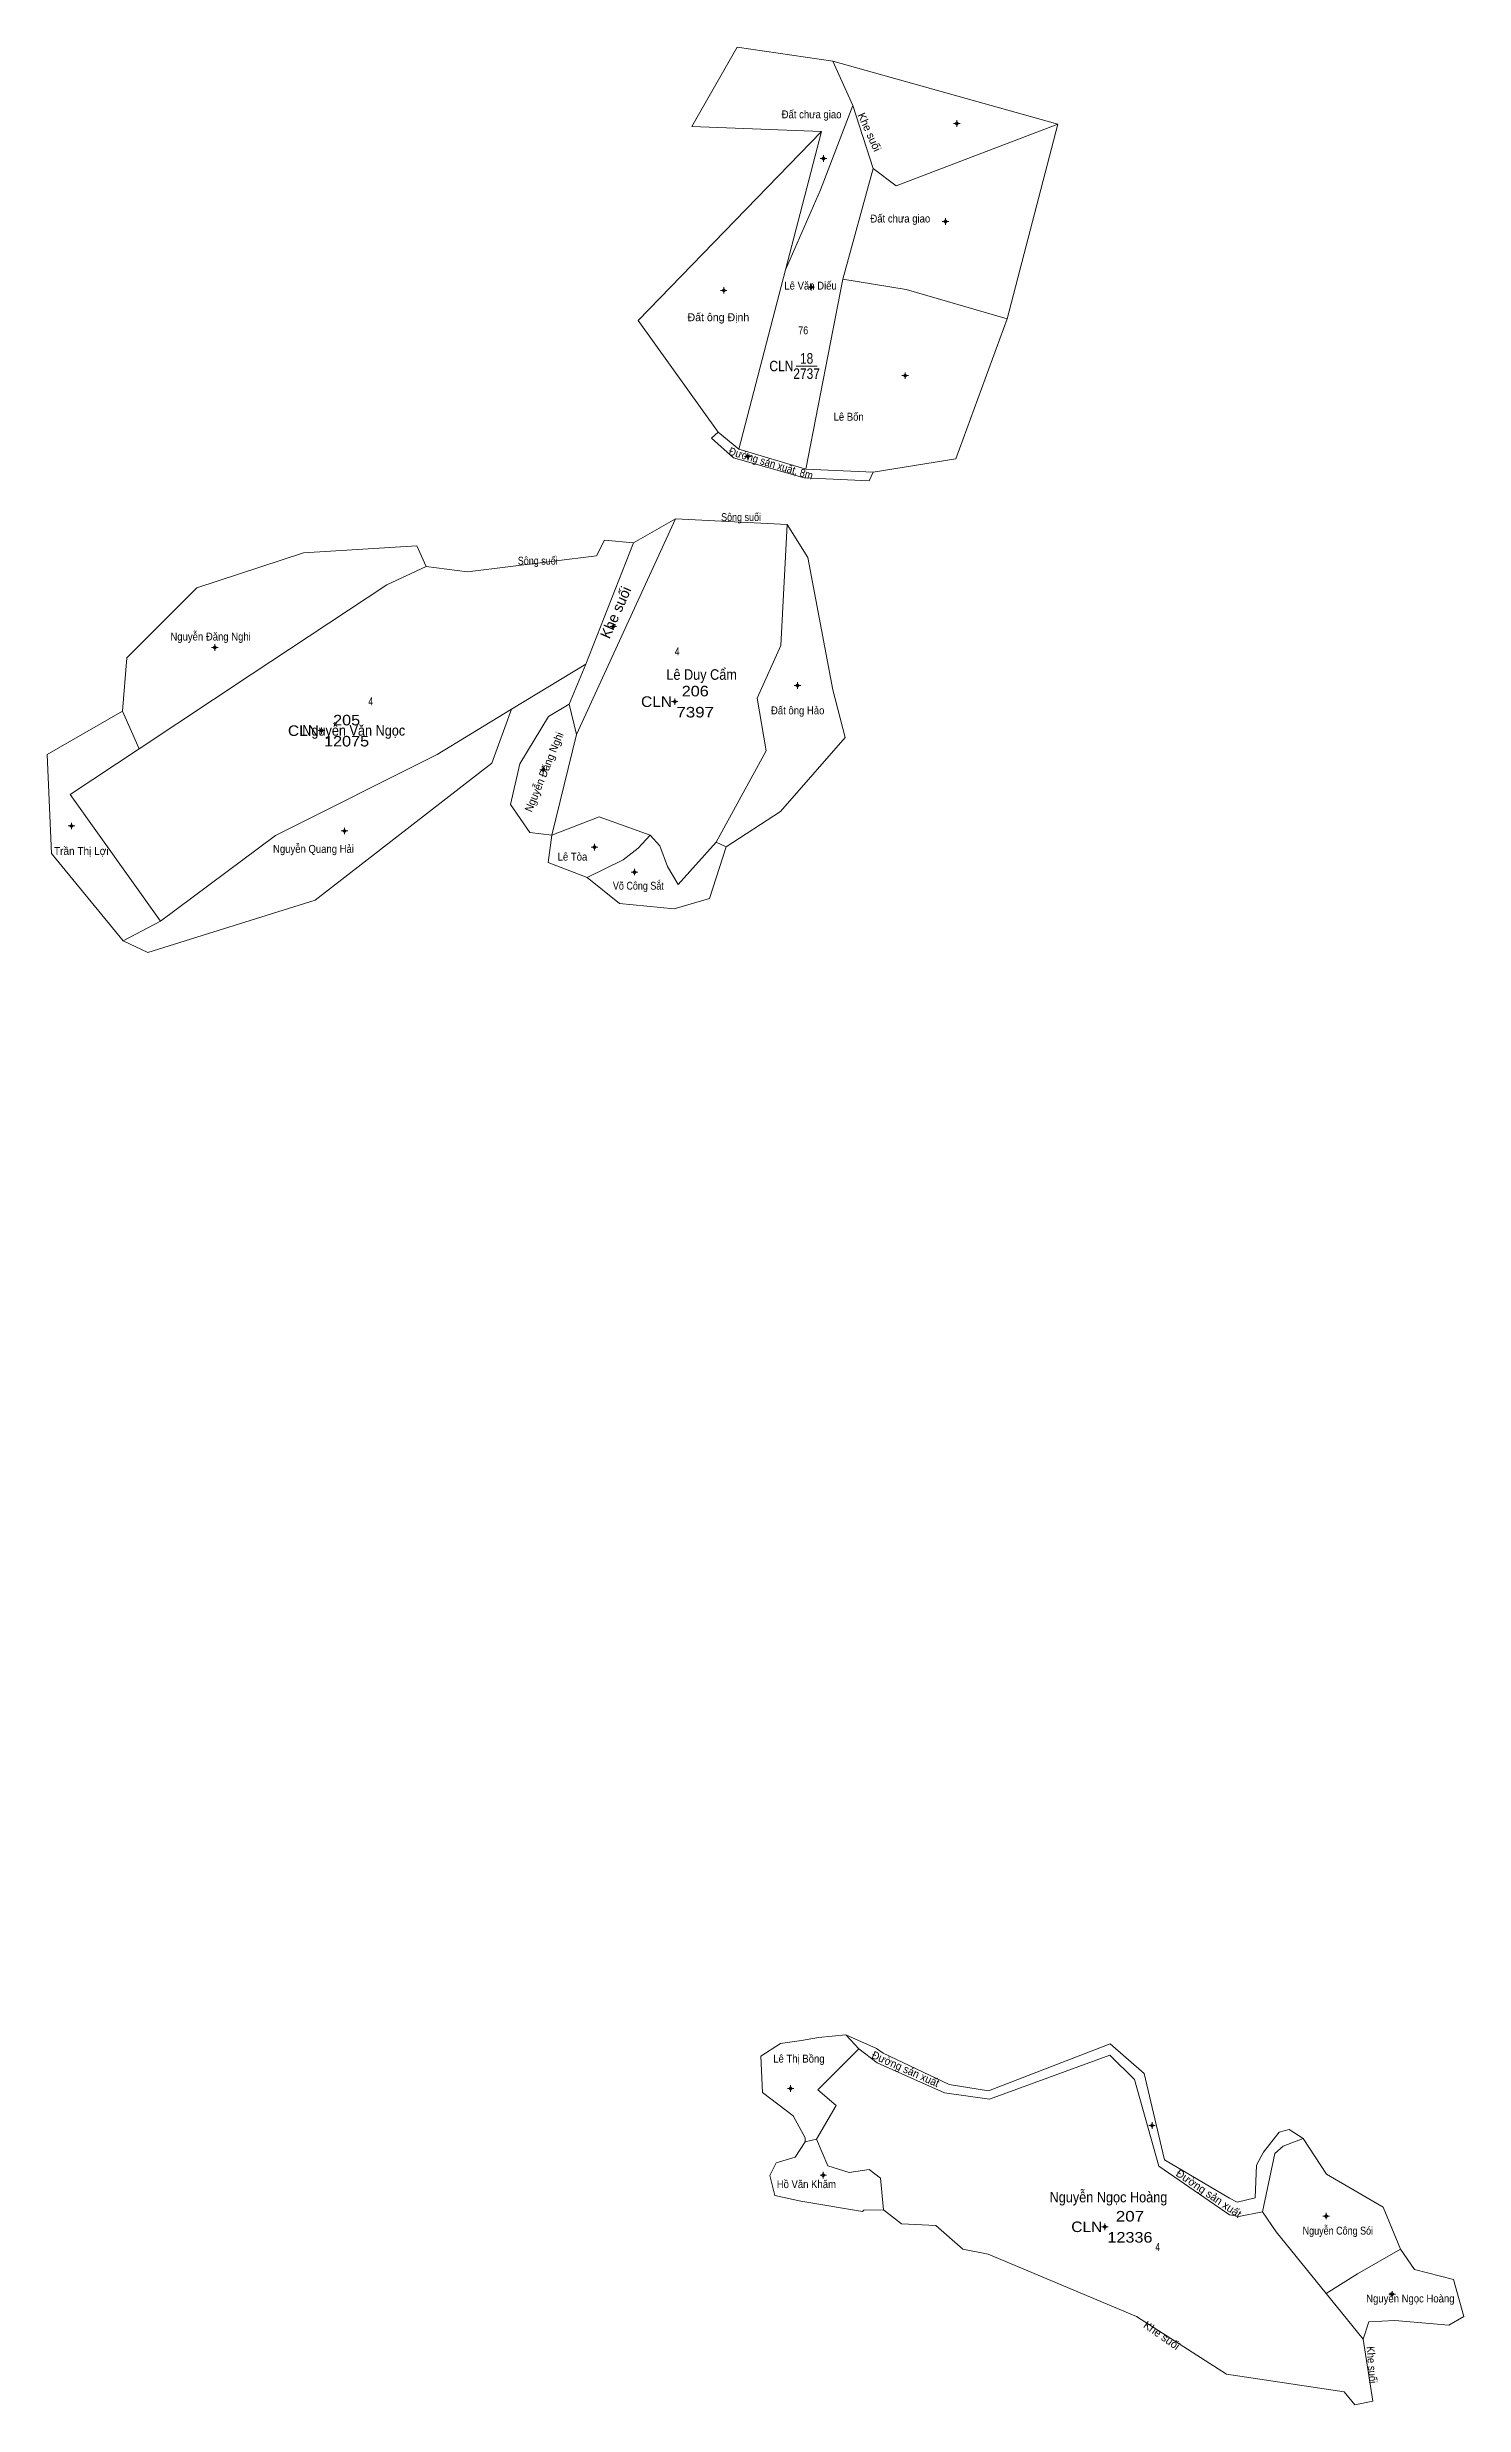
# Model space of a CAD drawing. Header units: metres. Extents: x 536635 to 538419, y 1845904 to 1847311.
# Drawn here: x 537882 to 538419, y 1845904 to 1846799 of the extents above; entities that cross this region are included whole.
import ezdxf
from ezdxf.enums import TextEntityAlignment as Align

# ---------------------------------------------------------------- set-up
doc = ezdxf.new("R2010")
doc.units = ezdxf.units.M
doc.header["$LTSCALE"] = 1.2
for name, color, linetype, lineweight in [('10', 7, 'Continuous', 13), ('11', 7, 'Continuous', 13), ('7', 7, 'Continuous', 13)]:
    doc.layers.add(name, color=color, linetype=linetype, lineweight=lineweight)
for name, color, linetype in [('2', 7, 'Continuous'), ('22', 7, 'Continuous'), ('3', 7, 'Continuous'), ('4', 7, 'Continuous'), ('5', 7, 'Continuous'), ('8', 7, 'Continuous')]:
    doc.layers.add(name, color=color, linetype=linetype)

msp = doc.modelspace()

# ---------------------------------------------------------------- hatches: boundary and pattern name
at = {"layer": '11'}
for points in [[(538226.94, 1846770.15, 1), (538226.64, 1846770.15, 1)], [(538176.29, 1846756.85, 1), (538175.99, 1846756.85, 1)], [(538222.63, 1846732.9, 1), (538222.33, 1846732.9, 1)], [(538138.42, 1846706.8, 1), (538138.12, 1846706.8, 1)], [(538171.58, 1846708, 1), (538171.28, 1846708, 1)], [(538207.29, 1846674.42, 1), (538206.99, 1846674.42, 1)], [(538147.58, 1846643.74, 1), (538147.28, 1846643.74, 1)], [(538096.51, 1846579.18, 1), (538096.21, 1846579.18, 1)], [(537945.27, 1846571.3, 1), (537944.97, 1846571.3, 1)], [(538166.42, 1846556.84, 1), (538166.12, 1846556.84, 1)], [(538119.82, 1846550.72, 1), (538119.52, 1846550.72, 1)], [(537985.8, 1846539.72, 1), (537985.5, 1846539.72, 1)], [(538069.9, 1846524.88, 1), (538069.6, 1846524.88, 1)], [(537890.94, 1846503.53, 1), (537890.64, 1846503.53, 1)], [(537994.52, 1846501.64, 1), (537994.22, 1846501.64, 1)], [(538089.43, 1846495.52, 1), (538089.13, 1846495.52, 1)], [(538104.58, 1846486.06, 1), (538104.28, 1846486.06, 1)], [(538163.83, 1846024.48, 1), (538163.53, 1846024.48, 1)], [(538300.98, 1846010.36, 1), (538300.68, 1846010.36, 1)], [(538176.23, 1845991.52, 1), (538175.93, 1845991.52, 1)], [(538367.06, 1845976.05, 1), (538366.76, 1845976.05, 1)], [(538283.1, 1845971.97, 1), (538282.8, 1845971.97, 1)], [(538392.12, 1845946.35, 1), (538391.82, 1845946.35, 1)]]:
    msp.add_hatch(color=256, dxfattribs=at).paths.add_polyline_path(points)

# ---------------------------------------------------------------- linework, layer by layer
at = {"layer": '10'}
for p, q in [((538175.41, 1846767.06), (538161.73, 1846714.61)), ((538161.73, 1846714.61), (538143.97, 1846646.54)), ((538183.44, 1846711.04), (538169.39, 1846638.99)), ((538183.44, 1846711.04), (538207.49, 1846707.09)), ((538133.7, 1846650.68), (538136.14, 1846652.98)), ((538136.14, 1846652.98), (538143.97, 1846646.54)), ((538143.97, 1846646.54), (538169.39, 1846638.99)), ((538169.39, 1846638.99), (538194.97, 1846637.81)), ((538194.97, 1846637.81), (538193.46, 1846634.49)), ((538104, 1846611), (538119.94, 1846620.1)), ((538162.34, 1846618), (538119.94, 1846620.1)), ((538079.58, 1846549.77), (538086, 1846565)), ((538082.4, 1846538.26), (538079.58, 1846549.77)), ((537916.44, 1846532.81), (537910.14, 1846547.05)), ((538139.24, 1846495.67), (538135.43, 1846497.43)), ((537910.37, 1846460.01), (537924.55, 1846467.43)), ((538189.54, 1846039.54), (538184.64, 1846044.79)), ((538196.24, 1846039.57), (538184.64, 1846044.79)), ((538173.48, 1846005.22), (538169.22, 1846004.17)), ((538378.84, 1845954.09), (538395.19, 1845963.42)), ((538366.9, 1845946.61), (538378.84, 1845954.09)), ((538380.92, 1845929.28), (538366.9, 1845946.61)), ((538383.1, 1845935.95), (538380.92, 1845929.28))]:
    msp.add_line(p, q, dxfattribs=at)
for points in [[(538175.41, 1846767.06), (538126.12, 1846768.95), (538143.34, 1846799.08), (538179.69, 1846793.81)], [(538187.26, 1846777), (538179.69, 1846793.81), (538265.11, 1846769.87), (538245.87, 1846695.93), (538207.49, 1846707.09)], [(538187.26, 1846777), (538175, 1846745), (538161.73, 1846714.61)], [(538183.44, 1846711.04), (538195, 1846753), (538187.26, 1846777)], [(538136.14, 1846652.98), (538105.76, 1846695.38), (538175.41, 1846767.06)], [(538195, 1846753), (538203.75, 1846746.49), (538265.11, 1846769.87)], [(538245.87, 1846695.93), (538226.43, 1846642.88), (538194.97, 1846637.81)], [(538133.7, 1846650.68), (538141.94, 1846643.3), (538168.75, 1846635.66), (538193.46, 1846634.49)], [(538119.94, 1846620.1), (538082.4, 1846538.26), (538073, 1846500)], [(538025.29, 1846602.05), (538041, 1846600), (538090, 1846606), (538093, 1846612), (538104, 1846611)], [(538104, 1846611), (538086, 1846565), (538057.76, 1846547.82), (538029.51, 1846530.63)], [(538135.43, 1846497.43), (538154.36, 1846532), (538151, 1846552), (538160, 1846572), (538162.34, 1846618)], [(538139.24, 1846495.67), (538159.79, 1846509.06), (538184.37, 1846537.17), (538179.69, 1846555.14), (538170.23, 1846605.41), (538162.34, 1846618)], [(538025.29, 1846602.05), (538021.85, 1846609.79), (537978.82, 1846607.16), (537938.26, 1846593.89), (537911.73, 1846567.36), (537910.14, 1846547.05)], [(537916.44, 1846532.81), (537959, 1846561), (538010.38, 1846595), (538025.29, 1846602.05)], [(538073, 1846500), (538064.66, 1846501.01), (538057.38, 1846511.64), (538060.89, 1846527.07), (538071.82, 1846545.03), (538079.58, 1846549.77)], [(537910.14, 1846547.05), (537881.51, 1846530.66), (537883.21, 1846493.06), (537910.37, 1846460.01)], [(537910.37, 1846460.01), (537919.69, 1846455.47), (537983.29, 1846475.39), (538050.3, 1846527.4), (538057.76, 1846547.82)], [(537924.55, 1846467.43), (537890.29, 1846515.54), (537916.44, 1846532.81)], [(537924.55, 1846467.43), (537968.23, 1846499.95), (538029.51, 1846530.63)], [(538073, 1846500), (538091, 1846507), (538110.36, 1846500)], [(538086.47, 1846484.03), (538071.64, 1846489.69), (538073, 1846500)], [(538110.36, 1846500), (538105.81, 1846495.14), (538100.13, 1846490.67), (538086.47, 1846484.03)], [(538139.24, 1846495.67), (538132.91, 1846476.03), (538119.45, 1846472.12), (538098.77, 1846474.07), (538086.47, 1846484.03)], [(538110.36, 1846500), (538114, 1846496), (538116.92, 1846488.2)], [(538135.43, 1846497.43), (538121.05, 1846481.35), (538116.92, 1846488.2)], [(538184.64, 1846044.79), (538174.22, 1846043.8), (538167.78, 1846042.63), (538159.78, 1846041.46), (538152.36, 1846036.77), (538152.95, 1846022.91), (538164.65, 1846014.12), (538169.14, 1846005.73), (538169.22, 1846004.17)], [(538173.48, 1846005.22), (538181, 1846018), (538174, 1846024), (538189.54, 1846039.54)], [(538189.54, 1846039.54), (538196.57, 1846034.17), (538222.12, 1846022.77), (538239.19, 1846020.34), (538284.84, 1846037.1), (538294.2, 1846027.86), (538303.4, 1845995), (538330.29, 1845976.56), (538333.73, 1845975.92), (538342.8, 1845977.6)], [(538304.98, 1846000), (538297.9, 1846030.19), (538284.88, 1846041.37), (538238.77, 1846023.56), (538223.89, 1846025.92), (538198.75, 1846037.81), (538196.24, 1846039.57)], [(538198.9, 1845978.44), (538191.48, 1845978.3), (538190.92, 1845977.82), (538167.5, 1845981.73), (538157.74, 1845983.87), (538155.78, 1845991.49), (538158.13, 1845996.18), (538165.35, 1845998.33), (538169.22, 1846004.17)], [(538198.9, 1845978.44), (538197.81, 1845990.39), (538193.46, 1845993.77), (538185.91, 1845992.56), (538177.78, 1845995.16), (538173.48, 1846005.22)], [(538358.14, 1846005.49), (538352.92, 1846008.9), (538349.06, 1846007.9), (538343.18, 1846000.24), (538340.54, 1845995.36), (538340.01, 1845983), (538333.09, 1845981.3), (538330.19, 1845982.78), (538305.58, 1845997.43), (538304.98, 1846000)], [(538342.8, 1845977.6), (538347.41, 1845999.84), (538350.58, 1846002.57), (538358.14, 1846005.49)], [(538395.19, 1845963.42), (538388.55, 1845979.44), (538367.07, 1845991.95), (538358.14, 1846005.49)], [(538377.76, 1845904.4), (538373.81, 1845909.37), (538329.15, 1845916.05), (538294.99, 1845937.94), (538238.69, 1845961.58), (538229.04, 1845963.51), (538218.72, 1845972.44), (538205.69, 1845973.14), (538198.9, 1845978.44)], [(538366.9, 1845946.61), (538347.96, 1845970.02), (538342.8, 1845977.6)], [(538395.19, 1845963.42), (538400.42, 1845955.74), (538415.26, 1845952.02), (538419.17, 1845937.94), (538413.51, 1845934.62), (538392.99, 1845936.38), (538383.1, 1845935.95)], [(538380.92, 1845929.28), (538384.61, 1845905.79), (538377.76, 1845904.4)]]:
    msp.add_lwpolyline(points, dxfattribs=at)
at = {"layer": '11'}
for p, q in [((538226.16, 1846770.15), (538225.54, 1846770.15)), ((538226.79, 1846771.4), (538226.79, 1846770.78)), ((538226.79, 1846769.52), (538226.79, 1846768.9)), ((538228.04, 1846770.15), (538227.42, 1846770.15)), ((538175.52, 1846756.85), (538174.89, 1846756.85)), ((538176.14, 1846758.1), (538176.14, 1846757.48)), ((538176.14, 1846756.22), (538176.14, 1846755.6)), ((538177.39, 1846756.85), (538176.76, 1846756.85)), ((538221.86, 1846732.9), (538221.23, 1846732.9)), ((538222.48, 1846734.15), (538222.48, 1846733.52)), ((538222.48, 1846732.28), (538222.48, 1846731.65)), ((538223.73, 1846732.9), (538223.1, 1846732.9)), ((538171.43, 1846709.25), (538171.43, 1846708.62)), ((538137.64, 1846706.8), (538137.02, 1846706.8)), ((538138.27, 1846708.05), (538138.27, 1846707.42)), ((538138.27, 1846706.18), (538138.27, 1846705.55)), ((538139.52, 1846706.8), (538138.9, 1846706.8)), ((538170.81, 1846708), (538170.18, 1846708)), ((538171.43, 1846707.38), (538171.43, 1846706.75)), ((538172.68, 1846708), (538172.06, 1846708)), ((538206.52, 1846674.42), (538205.89, 1846674.42)), ((538207.14, 1846675.67), (538207.14, 1846675.04)), ((538207.14, 1846673.8), (538207.14, 1846673.17)), ((538208.39, 1846674.42), (538207.76, 1846674.42)), ((538146.81, 1846643.74), (538146.18, 1846643.74)), ((538147.43, 1846644.99), (538147.43, 1846644.36)), ((538147.43, 1846643.12), (538147.43, 1846642.49)), ((538148.68, 1846643.74), (538148.06, 1846643.74)), ((538095.74, 1846579.18), (538095.11, 1846579.18)), ((538096.36, 1846580.43), (538096.36, 1846579.8)), ((538096.36, 1846578.56), (538096.36, 1846577.93)), ((538097.61, 1846579.18), (538096.98, 1846579.18)), ((537944.5, 1846571.3), (537943.87, 1846571.3)), ((537945.12, 1846572.55), (537945.12, 1846571.92)), ((537945.12, 1846570.68), (537945.12, 1846570.05)), ((537946.37, 1846571.3), (537945.74, 1846571.3)), ((538166.27, 1846558.09), (538166.27, 1846557.46)), ((538119.05, 1846550.72), (538118.42, 1846550.72)), ((538119.67, 1846551.97), (538119.67, 1846551.34)), ((538119.67, 1846550.1), (538119.67, 1846549.47)), ((538120.92, 1846550.72), (538120.3, 1846550.72)), ((538165.64, 1846556.84), (538165.02, 1846556.84)), ((538166.27, 1846556.22), (538166.27, 1846555.59)), ((538167.52, 1846556.84), (538166.9, 1846556.84)), ((537985.02, 1846539.72), (537984.4, 1846539.72)), ((537985.65, 1846540.97), (537985.65, 1846540.34)), ((537985.65, 1846539.1), (537985.65, 1846538.47)), ((537986.9, 1846539.72), (537986.28, 1846539.72)), ((538069.12, 1846524.88), (538068.5, 1846524.88)), ((538069.75, 1846526.13), (538069.75, 1846525.5)), ((538069.75, 1846524.26), (538069.75, 1846523.63)), ((538071, 1846524.88), (538070.38, 1846524.88)), ((537890.16, 1846503.53), (537889.54, 1846503.53)), ((537890.79, 1846504.78), (537890.79, 1846504.16)), ((537892.04, 1846503.53), (537891.42, 1846503.53)), ((537890.79, 1846502.9), (537890.79, 1846502.28)), ((537993.74, 1846501.64), (537993.12, 1846501.64)), ((537994.37, 1846502.89), (537994.37, 1846502.26)), ((537994.37, 1846501.02), (537994.37, 1846500.39)), ((537995.62, 1846501.64), (537995, 1846501.64)), ((538088.66, 1846495.52), (538088.03, 1846495.52)), ((538089.28, 1846496.77), (538089.28, 1846496.14)), ((538089.28, 1846494.9), (538089.28, 1846494.27)), ((538090.53, 1846495.52), (538089.9, 1846495.52)), ((538103.81, 1846486.06), (538103.18, 1846486.06)), ((538104.43, 1846487.31), (538104.43, 1846486.68)), ((538104.43, 1846485.44), (538104.43, 1846484.81)), ((538105.68, 1846486.06), (538105.06, 1846486.06)), ((538163.06, 1846024.48), (538162.43, 1846024.48)), ((538163.68, 1846025.73), (538163.68, 1846025.1)), ((538163.68, 1846023.86), (538163.68, 1846023.23)), ((538164.93, 1846024.48), (538164.31, 1846024.48)), ((538300.83, 1846011.61), (538300.83, 1846010.98)), ((538300.2, 1846010.36), (538299.58, 1846010.36)), ((538300.83, 1846009.74), (538300.83, 1846009.11)), ((538302.08, 1846010.36), (538301.45, 1846010.36)), ((538175.45, 1845991.52), (538174.83, 1845991.52)), ((538176.08, 1845992.77), (538176.08, 1845992.14)), ((538176.08, 1845990.9), (538176.08, 1845990.27)), ((538177.33, 1845991.52), (538176.7, 1845991.52)), ((538366.28, 1845976.05), (538365.66, 1845976.05)), ((538366.91, 1845977.3), (538366.91, 1845976.68)), ((538366.91, 1845975.42), (538366.91, 1845974.8)), ((538368.16, 1845976.05), (538367.54, 1845976.05)), ((538282.32, 1845971.97), (538281.7, 1845971.97)), ((538282.95, 1845973.22), (538282.95, 1845972.6)), ((538282.95, 1845971.34), (538282.95, 1845970.72)), ((538284.2, 1845971.97), (538283.57, 1845971.97)), ((538391.34, 1845946.35), (538390.72, 1845946.35)), ((538391.97, 1845947.6), (538391.97, 1845946.98)), ((538391.97, 1845945.72), (538391.97, 1845945.1)), ((538393.22, 1845946.35), (538392.6, 1845946.35))]:
    msp.add_line(p, q, dxfattribs=at)
for points in [[(538226.79, 1846770.78), (538226.16, 1846770.15), (538226.79, 1846769.52), (538227.42, 1846770.15)], [(538176.14, 1846757.48), (538175.52, 1846756.85), (538176.14, 1846756.22), (538176.76, 1846756.85)], [(538222.48, 1846733.52), (538221.86, 1846732.9), (538222.48, 1846732.28), (538223.1, 1846732.9)], [(538138.27, 1846707.42), (538137.64, 1846706.8), (538138.27, 1846706.18), (538138.9, 1846706.8)], [(538171.43, 1846708.62), (538170.81, 1846708), (538171.43, 1846707.38), (538172.06, 1846708)], [(538207.14, 1846675.04), (538206.52, 1846674.42), (538207.14, 1846673.8), (538207.76, 1846674.42)], [(538147.43, 1846644.36), (538146.81, 1846643.74), (538147.43, 1846643.12), (538148.06, 1846643.74)], [(538096.36, 1846579.8), (538095.74, 1846579.18), (538096.36, 1846578.56), (538096.98, 1846579.18)], [(537945.12, 1846571.92), (537944.5, 1846571.3), (537945.12, 1846570.68), (537945.74, 1846571.3)], [(538166.27, 1846557.46), (538165.64, 1846556.84), (538166.27, 1846556.22), (538166.9, 1846556.84)], [(538119.67, 1846551.34), (538119.05, 1846550.72), (538119.67, 1846550.1), (538120.3, 1846550.72)], [(537985.65, 1846540.34), (537985.02, 1846539.72), (537985.65, 1846539.1), (537986.28, 1846539.72)], [(538069.75, 1846525.5), (538069.12, 1846524.88), (538069.75, 1846524.26), (538070.38, 1846524.88)], [(537890.79, 1846504.16), (537890.16, 1846503.53), (537890.79, 1846502.9), (537891.42, 1846503.53)], [(537994.37, 1846502.26), (537993.74, 1846501.64), (537994.37, 1846501.02), (537995, 1846501.64)], [(538089.28, 1846496.14), (538088.66, 1846495.52), (538089.28, 1846494.9), (538089.9, 1846495.52)], [(538104.43, 1846486.68), (538103.81, 1846486.06), (538104.43, 1846485.44), (538105.06, 1846486.06)], [(538163.68, 1846025.1), (538163.06, 1846024.48), (538163.68, 1846023.86), (538164.31, 1846024.48)], [(538300.83, 1846010.98), (538300.2, 1846010.36), (538300.83, 1846009.74), (538301.45, 1846010.36)], [(538176.08, 1845992.14), (538175.45, 1845991.52), (538176.08, 1845990.9), (538176.7, 1845991.52)], [(538366.91, 1845976.68), (538366.28, 1845976.05), (538366.91, 1845975.42), (538367.54, 1845976.05)], [(538282.95, 1845972.6), (538282.32, 1845971.97), (538282.95, 1845971.34), (538283.57, 1845971.97)], [(538391.97, 1845946.98), (538391.34, 1845946.35), (538391.97, 1845945.72), (538392.6, 1845946.35)]]:
    msp.add_lwpolyline(points, close=True, dxfattribs=at)
for centre in [(538226.79, 1846770.15), (538176.14, 1846756.85), (538222.48, 1846732.9), (538138.27, 1846706.8), (538171.43, 1846708), (538207.14, 1846674.42), (538147.43, 1846643.74), (538096.36, 1846579.18), (537945.12, 1846571.3), (538166.27, 1846556.84), (538119.67, 1846550.72), (537985.65, 1846539.72), (538069.75, 1846524.88), (537890.79, 1846503.53), (537994.37, 1846501.64), (538089.28, 1846495.52), (538104.43, 1846486.06), (538163.68, 1846024.48), (538300.83, 1846010.36), (538176.08, 1845991.52), (538366.91, 1845976.05), (538282.95, 1845971.97), (538391.97, 1845946.35)]:
    msp.add_circle(centre, 0.15, dxfattribs=at)
at = {"layer": '7'}
msp.add_line((538165.72, 1846678.08), (538173.75, 1846678.08), dxfattribs=at)

# ---------------------------------------------------------------- texts
at = {"layer": '2'}
for s, height, width, p in [('Đất chưa giao', 3, 0.9, (538171.62, 1846772.09)), ('Đất chưa giao', 3, 0.9, (538205.3, 1846732.54)), ('Lê Văn Diếu', 3, 0.9, (538171.235, 1846707.09)), ('Lê Bốn', 3, 0.9, (538185.69, 1846657.33)), ('Nguyễn Đăng Nghi', 3, 0.9, (537943.545, 1846573.91)), ('Lê Duy Cẩm', 4, 0.9, (538129.89, 1846559.01)), ('Đất ông Hảo', 3, 0.9, (538166.35, 1846545.9)), ('Nguyễn Văn Ngọc', 4, 0.9, (537997.855, 1846537.8)), ('Trần Thị Lợi', 3, 0.95, (537894.45, 1846492.56)), ('Nguyễn Quang Hải', 3, 0.9, (537982.59, 1846493.35)), ('Lê Tòa', 3, 0.9, (538080.875, 1846490.4)), ('Võ Công Sắt', 3, 0.85, (538105.89, 1846479.36)), ('Lê Thị Bồng', 3, 0.9, (538166.82, 1846034.28)), ('Hồ Văn Khăm', 3, 0.9, (538169.635, 1845986.65)), ('Nguyễn Ngọc Hoàng', 4, 0.9, (538284.295, 1845981.23)), ('Nguyễn Công Sói', 3, 0.85, (538371.355, 1845969)), ('Nguyễn Ngọc Hoàng', 3, 0.9, (538398.865, 1845943.26))]:
    msp.add_text(s, height=height, dxfattribs=dict(at, width=width)).set_placement(p, align=Align.CENTER)
msp.add_text('Đất ông Định', height=3, dxfattribs=at).set_placement((538136.255, 1846695.09), align=Align.CENTER)
at = {"layer": '2', "width": 0.95}
msp.add_text('Nguyễn Đăng Nghi', height=3, rotation=67.771, dxfattribs=at).set_placement((538071.471, 1846523.473), align=Align.CENTER)
at = {"layer": '22'}
for height, rotation, p in [(3, 294.298, (538192.203, 1846766.237)), (4, 66.159, (538099.107, 1846583.787)), (3, 325.038, (538303.655, 1845929.512))]:
    msp.add_text('Khe suối', height=height, rotation=rotation, dxfattribs=at).set_placement(p, align=Align.CENTER)
at = {"layer": '22', "width": 0.9}
for s, rotation, p in [('Đường sản xuất, 8m', 343.266, (538155.798, 1846639.705)), ('Khe suối', 274.172, (538382.746, 1845919.489))]:
    msp.add_text(s, height=3, rotation=rotation, dxfattribs=at).set_placement(p, align=Align.CENTER)
at = {"layer": '22', "width": 0.85}
for p in [(538144.865, 1846619.25), (538067.705, 1846602.7)]:
    msp.add_text('Sông suối', height=3, dxfattribs=at).set_placement(p, align=Align.CENTER)
at = {"layer": '3'}
for width, p in [(0.85, (538164.72, 1846676.08)), (1.1, (538118.67, 1846548.72)), (1.1, (537984.66, 1846537.71)), (1.1, (538281.95, 1845969.97))]:
    msp.add_text('CLN', height=4, dxfattribs=dict(at, width=width)).set_placement(p, align=Align.RIGHT)
at = {"layer": '4'}
for s, width, p in [('18', 0.85, (538169.73, 1846678.97)), ('206', 1.15, (538127.465, 1846552.72)), ('205', 1.15, (537995.165, 1846541.71)), ('207', 1.2, (538292.455, 1845973.97))]:
    msp.add_text(s, height=4, dxfattribs=dict(at, width=width)).set_placement(p, align=Align.CENTER)
at = {"layer": '5'}
for s, width, p in [('2737', 0.85, (538169.74, 1846673.19)), ('7397', 1.2, (538127.46, 1846544.72)), ('12075', 1.15, (537995.145, 1846533.71)), ('12336', 1.15, (538292.445, 1845965.97))]:
    msp.add_text(s, height=4, dxfattribs=dict(at, width=width)).set_placement(p, align=Align.CENTER)
at = {"layer": '7'}
for s, width, p in [('76', 0.85, (538168.44, 1846690.12)), ('4', 0.8, (538120.605, 1846568.28)), ('4', 0.8, (538004.295, 1846549.31)), ('4', 0.8, (538302.965, 1845962.77))]:
    msp.add_text(s, height=3, dxfattribs=dict(at, width=width)).set_placement(p, align=Align.CENTER)
at = {"layer": '8', "width": 0.95}
msp.add_text('Đường sản xuất', height=3, rotation=335.954, dxfattribs=at).set_placement((538206.684, 1846030.478), align=Align.CENTER)
at = {"layer": '8'}
msp.add_text('Đường sản xuất', height=3, rotation=325.559, dxfattribs=at).set_placement((538321.532, 1845983.382), align=Align.CENTER)

doc.saveas('drawing.dxf')
